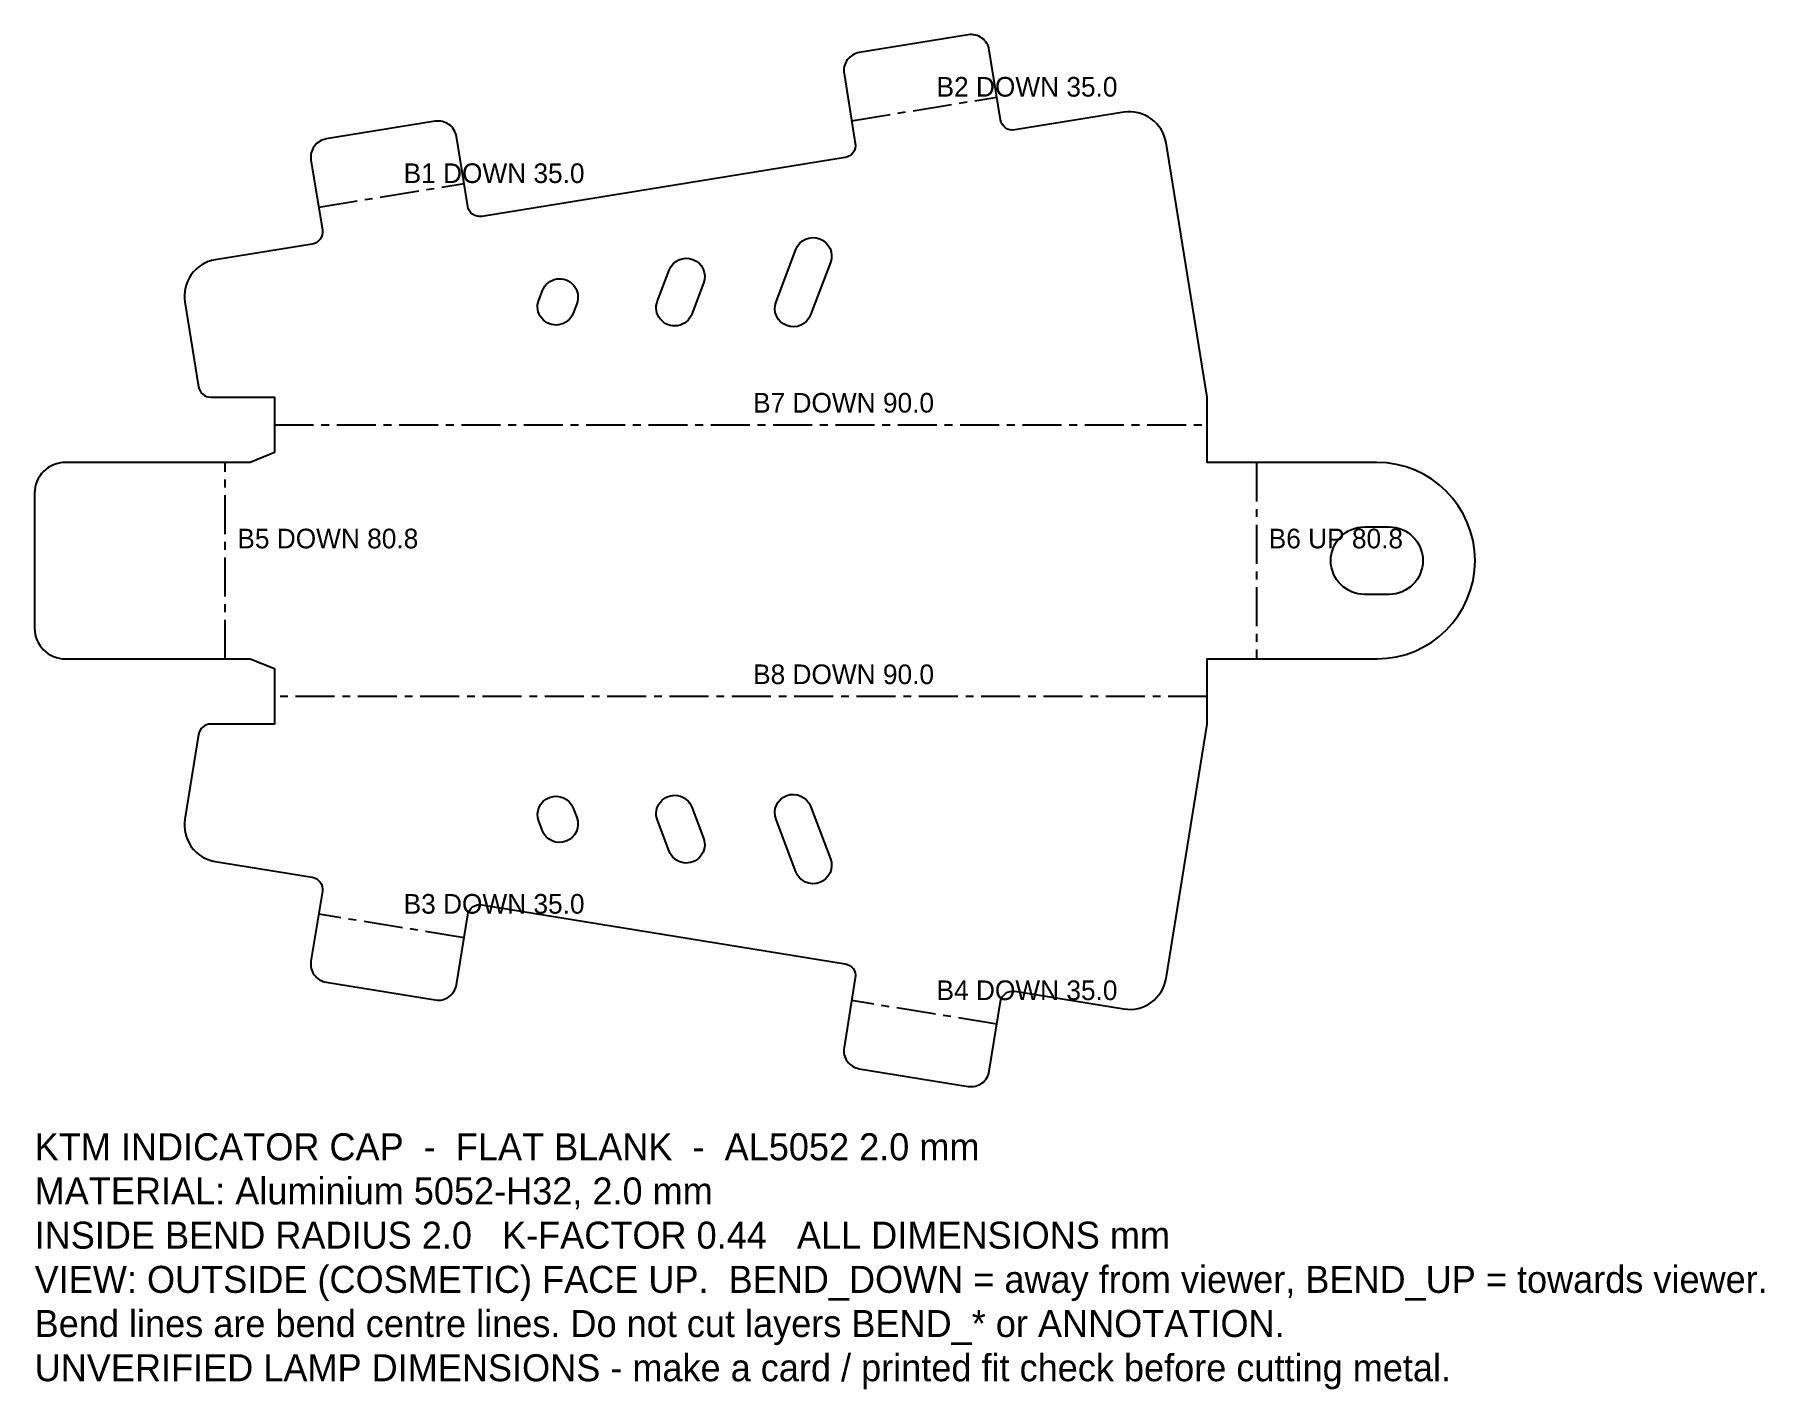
# Model space of a CAD drawing. Header units: millimetres. Extents: x -18 to 123, y -68 to 43.
import ezdxf

# ---------------------------------------------------------------- set-up
doc = ezdxf.new("R2010")
doc.units = ezdxf.units.MM
doc.linetypes.add('CENTER', pattern=[5.08, 3.175, -0.635, 0.635, -0.635])
for name, color, linetype in [('ANNOTATION', 4, 'CONTINUOUS'), ('BEND_DOWN', 3, 'CENTER'), ('BEND_UP', 1, 'CENTER'), ('CUT', 7, 'CONTINUOUS')]:
    doc.layers.add(name, color=color, linetype=linetype)

msp = doc.modelspace()

# ---------------------------------------------------------------- linework, layer by layer
at = {"layer": 'BEND_DOWN'}
for p, q in [((49.03, 35.84), (60.87, 37.76)), ((5.6, 28.8), (17.44, 30.72)), ((2, 11.06), (78.01, 11.06)), ((-2.03, -8), (-2.03, 8)), ((78.01, -11.06), (2, -11.06)), ((17.44, -30.72), (5.6, -28.8)), ((60.87, -37.76), (49.03, -35.84))]:
    msp.add_line(p, q, dxfattribs=at)
at = {"layer": 'BEND_UP'}
msp.add_line((82.02, 8), (82.02, -8), dxfattribs=at)
at = {"layer": 'CUT'}
for points in [[(2, 8.8), (0, 8), (-15.05, 8, 0.414214), (-17.55, 5.5), (-17.55, -5.5, 0.414214), (-15.05, -8), (0, -8), (2, -8.8), (2, -13.32), (-3.2, -13.32, 0.367874), (-4.19, -14.16), (-5.31, -21.07, 0.414214), (-2.83, -24.51), (5.07, -25.79, -0.414214), (5.9, -26.94), (4.97, -32.63, 0.414214), (6.21, -34.35), (15.1, -35.79, 0.414214), (16.82, -34.55), (17.74, -28.86, -0.414214), (18.89, -28.04), (48.5, -32.84, -0.414214), (49.33, -33.98), (48.41, -39.67, 0.414214), (49.65, -41.39), (58.53, -42.83, 0.414214), (60.25, -41.59), (61.17, -35.91, -0.414214), (62.32, -35.08), (71.21, -36.52, 0.414214), (74.65, -34.04), (78.01, -13.32), (78.01, -8), (91.83, -8, 1), (91.83, 8), (78.01, 8), (78.01, 13.32), (74.65, 34.04, 0.414214), (71.21, 36.52), (62.32, 35.08, -0.414214), (61.17, 35.91), (60.25, 41.59, 0.414214), (58.53, 42.83), (49.65, 41.39, 0.414214), (48.41, 39.67), (49.33, 33.98, -0.414214), (48.5, 32.84), (18.89, 28.04, -0.414214), (17.74, 28.86), (16.82, 34.55, 0.414214), (15.1, 35.79), (6.21, 34.35, 0.414214), (4.97, 32.63), (5.9, 26.94, -0.414214), (5.07, 25.79), (-2.83, 24.51, 0.414214), (-5.31, 21.07), (-4.19, 14.16, 0.367874), (-3.2, 13.32), (2, 13.32)], [(42.87, 21.08), (44.49, 25.35, -1), (47.3, 24.28), (45.67, 20.01, -1)], [(33.2, 21.15), (34.16, 23.67, -1), (36.96, 22.61), (36.01, 20.09, -1)], [(23.83, 22, -1), (26.63, 20.93), (26.34, 20.16, -1), (23.53, 21.23)], [(90.83, -2.75, -1), (90.83, 2.75), (92.83, 2.75, -1), (92.83, -2.75)], [(26.63, -20.93, -1), (23.83, -22), (23.53, -21.23, -1), (26.34, -20.16)], [(36.01, -20.09), (36.96, -22.61, -1), (34.16, -23.67), (33.2, -21.15, -1)], [(45.67, -20.01), (47.3, -24.28, -1), (44.49, -25.35), (42.87, -21.08, -1)]]:
    msp.add_lwpolyline(points, format="xyb", close=True, dxfattribs=at)

# ---------------------------------------------------------------- texts
at = {"layer": 'ANNOTATION'}
for s, height, p in [('B2 DOWN 35.0', 1.6, (55.95, 37.8)), ('B1 DOWN 35.0', 1.6, (12.52, 30.76)), ('B7 DOWN 90.0', 1.6, (41, 12.06)), ('B5 DOWN 80.8', 1.6, (-1.03, 1)), ('B6 UP 80.8', 1.6, (83.02, 1)), ('B8 DOWN 90.0', 1.6, (41, -10.06)), ('B3 DOWN 35.0', 1.6, (12.52, -28.76)), ('B4 DOWN 35.0', 1.6, (55.95, -35.8)), ('KTM INDICATOR CAP  -  FLAT BLANK  -  AL5052 2.0 mm', 2.2, (-17.55, -48.85)), ('MATERIAL: Aluminium 5052-H32, 2.0 mm', 2.2, (-17.55, -52.45)), ('INSIDE BEND RADIUS 2.0   K-FACTOR 0.44   ALL DIMENSIONS mm', 2.2, (-17.55, -56.05)), ('VIEW: OUTSIDE (COSMETIC) FACE UP.  BEND_DOWN = away from viewer, BEND_UP = towards viewer.', 2.2, (-17.55, -59.65)), ('Bend lines are bend centre lines. Do not cut layers BEND_* or ANNOTATION.', 2.2, (-17.55, -63.25)), ('UNVERIFIED LAMP DIMENSIONS - make a card / printed fit check before cutting metal.', 2.2, (-17.55, -66.85))]:
    msp.add_text(s, height=height, dxfattribs=at).set_placement(p)

doc.saveas('drawing.dxf')
